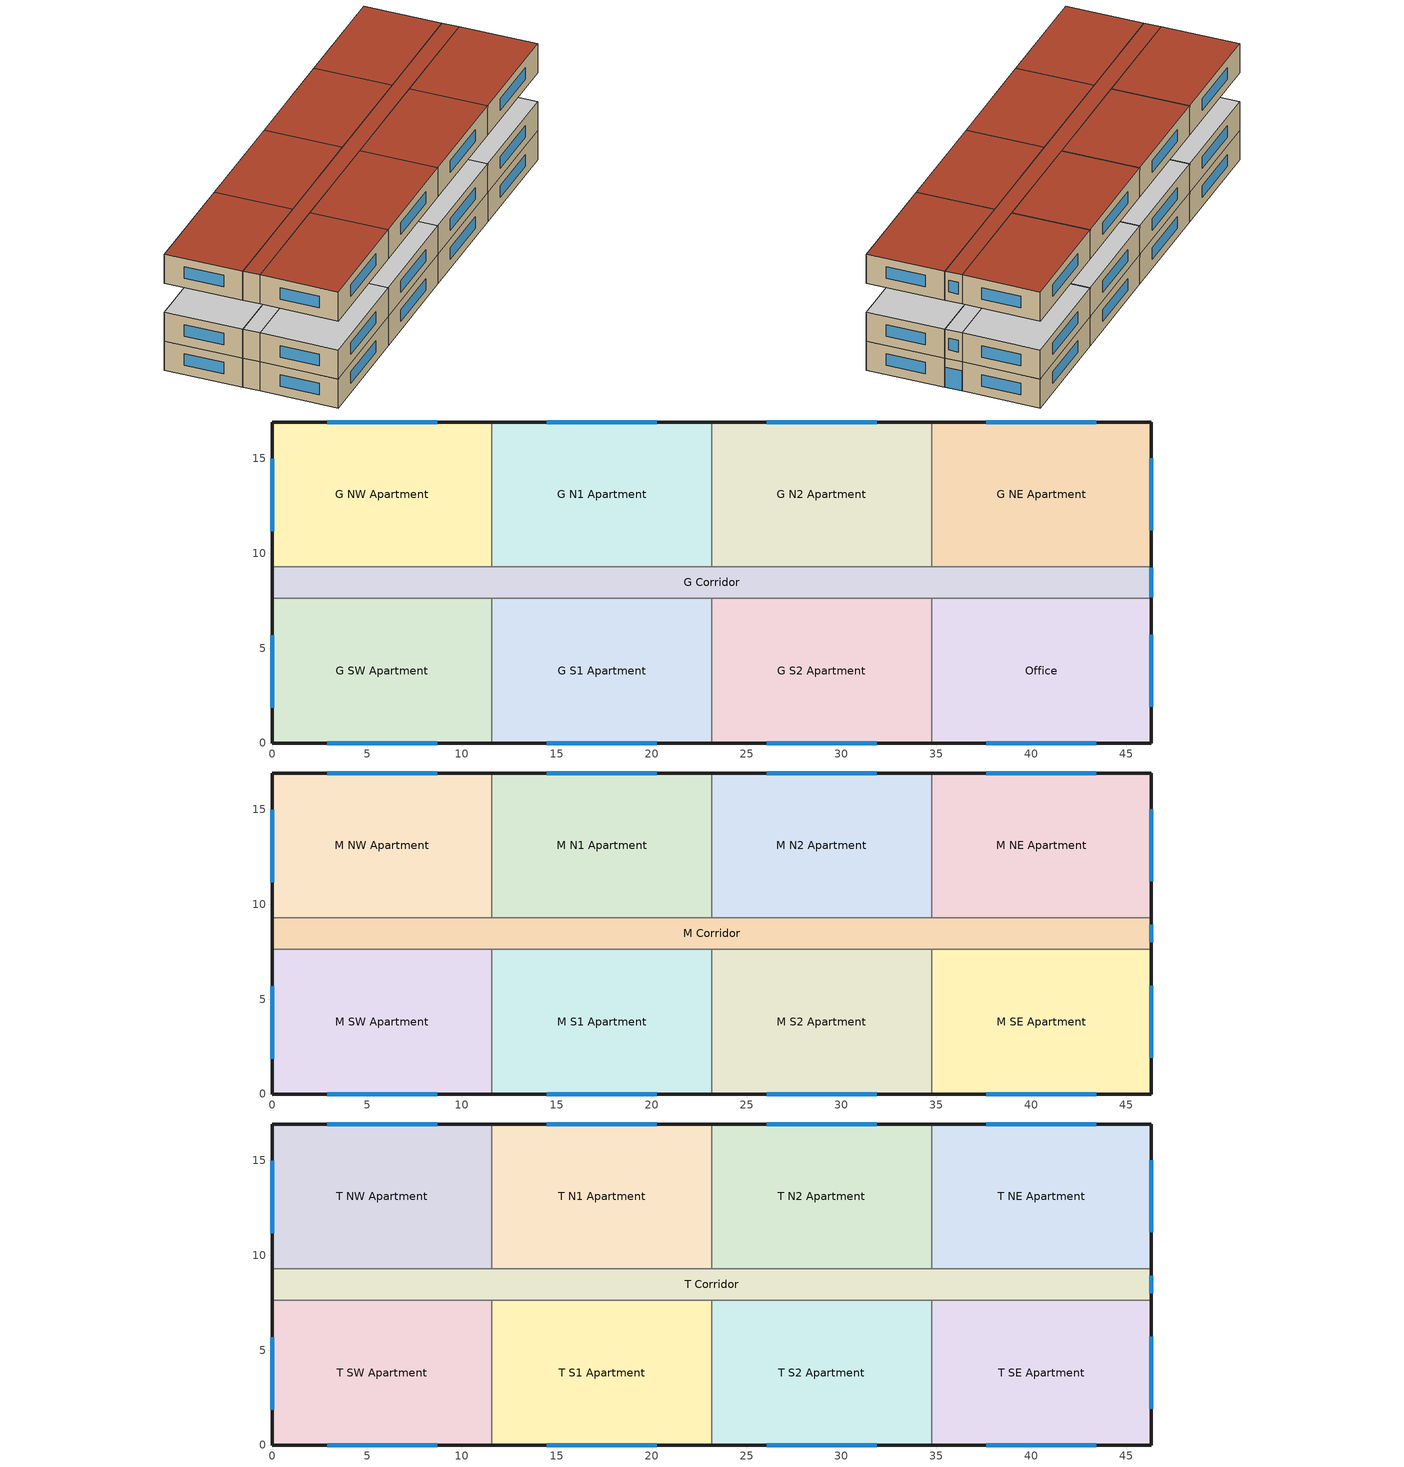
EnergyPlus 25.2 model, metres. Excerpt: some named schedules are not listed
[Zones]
G SW Apartment
 floor ground (gGFloorSWA_Ffactor): 0,7.62 11.58,7.62 11.58,0 0,0 z0
 wall outside (res_ext_wall_grd): 0,7.62 0,0 11.58,0 z0:3.05
 wall to G Corridor (int_wall): 11.58,7.62 0,7.62 z0:3.05
 wall to G S1 Apartment (int_wall): 11.58,0 11.58,7.62 z0:3.05
 window (ResWindow_U_0.382_SHGC_0.353): 2.9,0 8.69,0 / 0,5.68 0,1.87 z0.95:2.17
 ceiling adiabatic (int_slab_ceiling): 11.58,0 11.58,7.62 0,7.62 0,0 z3.05
G S1 Apartment
 floor ground (gGFloorS1A_Ffactor): 11.58,7.62 23.16,7.62 23.16,0 11.58,0 z0
 wall outside (res_ext_wall_grd): 11.58,0 23.16,0 z0:3.05
 wall to G Corridor (int_wall): 23.16,7.62 11.58,7.62 z0:3.05
 wall to G S2 Apartment (int_wall): 23.16,0 23.16,7.62 z0:3.05
 window (ResWindow_U_0.382_SHGC_0.353): 14.48,0 20.27,0 z0.95:2.17
 ceiling adiabatic (int_slab_ceiling): 23.16,0 23.16,7.62 11.58,7.62 11.58,0 z3.05
G S2 Apartment
 floor ground (gGFloorS2A_Ffactor): 23.16,7.62 34.75,7.62 34.75,0 23.16,0 z0
 wall outside (res_ext_wall_grd): 23.16,0 34.75,0 z0:3.05
 wall to G Corridor (int_wall): 34.75,7.62 23.16,7.62 z0:3.05
 wall to Office (int_wall): 34.75,0 34.75,7.62 z0:3.05
 window (ResWindow_U_0.382_SHGC_0.353): 26.06,0 31.85,0 z0.95:2.17
 ceiling adiabatic (int_slab_ceiling): 34.75,0 34.75,7.62 23.16,7.62 23.16,0 z3.05
Office
 floor ground (gGFloorSEA_Ffactor): 34.75,7.62 46.33,7.62 46.33,0 34.75,0 z0
 wall outside (nonres_ext_wall_grd): 34.75,0 46.33,0 46.33,7.62 z0:3.05
 wall to G Corridor (int_wall): 46.33,7.62 34.75,7.62 z0:3.05
 window (NonresWindow_U_0.382_SHGC_0.353): 37.64,0 43.43,0 / 46.33,1.9 46.33,5.71 z0.95:2.17
 ceiling adiabatic (int_slab_ceiling): 46.33,0 46.33,7.62 34.75,7.62 34.75,0 z3.05
G NW Apartment
 floor ground (gGFloorNWA_Ffactor): 0,16.92 11.58,16.92 11.58,9.3 0,9.3 z0
 wall outside (res_ext_wall_grd): 11.58,16.92 0,16.92 0,9.3 z0:3.05
 wall to G Corridor (int_wall): 0,9.3 11.58,9.3 z0:3.05
 wall to G N1 Apartment (int_wall): 11.58,9.3 11.58,16.92 z0:3.05
 window (ResWindow_U_0.382_SHGC_0.353): 0,14.97 0,11.16 / 8.69,16.92 2.89,16.92 z0.95:2.17
 ceiling adiabatic (int_slab_ceiling): 11.58,9.3 11.58,16.92 0,16.92 0,9.3 z3.05
G N1 Apartment
 floor ground (gGFloorN1A_Ffactor): 11.58,16.92 23.16,16.92 23.16,9.3 11.58,9.3 z0
 wall outside (res_ext_wall_grd): 23.16,16.92 11.58,16.92 z0:3.05
 wall to G Corridor (int_wall): 11.58,9.3 23.16,9.3 z0:3.05
 wall to G N2 Apartment (int_wall): 23.16,9.3 23.16,16.92 z0:3.05
 window (ResWindow_U_0.382_SHGC_0.353): 20.27,16.92 14.48,16.92 z0.95:2.17
 ceiling adiabatic (int_slab_ceiling): 23.16,9.3 23.16,16.92 11.58,16.92 11.58,9.3 z3.05
G N2 Apartment
 floor ground (gGFloorN2A_Ffactor): 23.16,16.92 34.75,16.92 34.75,9.3 23.16,9.3 z0
 wall outside (res_ext_wall_grd): 34.75,16.92 23.16,16.92 z0:3.05
 wall to G Corridor (int_wall): 23.16,9.3 34.75,9.3 z0:3.05
 wall to G NE Apartment (int_wall): 34.75,9.3 34.75,16.92 z0:3.05
 window (ResWindow_U_0.382_SHGC_0.353): 31.85,16.92 26.06,16.92 z0.95:2.17
 ceiling adiabatic (int_slab_ceiling): 34.75,9.3 34.75,16.92 23.16,16.92 23.16,9.3 z3.05
G NE Apartment
 floor ground (gGFloorNEA_Ffactor): 34.75,16.92 46.33,16.92 46.33,9.3 34.75,9.3 z0
 wall outside (res_ext_wall_grd): 46.33,9.3 46.33,16.92 34.75,16.92 z0:3.05
 wall to G Corridor (int_wall): 34.75,9.3 46.33,9.3 z0:3.05
 window (ResWindow_U_0.382_SHGC_0.353): 46.33,11.2 46.33,15.01 / 43.43,16.92 37.64,16.92 z0.95:2.17
 ceiling adiabatic (int_slab_ceiling): 46.33,9.3 46.33,16.92 34.75,16.92 34.75,9.3 z3.05
G Corridor
 floor ground (gFloorC_Ffactor): 0,9.3 46.33,9.3 46.33,7.62 0,7.62 z0
 wall outside (nonres_ext_wall_grd): 0,9.3 0,7.62 / 46.33,7.62 46.33,9.3 z0:3.05
 window (NonresWindow_U_0.382_SHGC_0.353): 46.33,7.67 46.33,9.25 z0.03:2.13
 ceiling adiabatic (int_slab_ceiling): 46.33,7.62 46.33,9.3 0,9.3 0,7.62 z3.05
M NW Apartment
 floor adiabatic (ext_slab_8in_with_carpet): 0,16.92 11.58,16.92 11.58,9.3 0,9.3 z3.05
 wall outside (res_ext_wall_mid): 11.58,16.92 0,16.92 0,9.3 z3.05:6.1
 wall to M Corridor (int_wall): 0,9.3 11.58,9.3 z3.05:6.1
 wall to M N1 Apartment (int_wall): 11.58,9.3 11.58,16.92 z3.05:6.1
 window (ResWindow_U_0.382_SHGC_0.353): 0,14.97 0,11.16 / 8.69,16.92 2.89,16.92 z4:5.22
 ceiling adiabatic (int_slab_ceiling): 11.58,9.3 11.58,16.92 0,16.92 0,9.3 z6.1
M N1 Apartment
 floor adiabatic (ext_slab_8in_with_carpet): 11.58,16.92 23.16,16.92 23.16,9.3 11.58,9.3 z3.05
 wall outside (res_ext_wall_mid): 23.16,16.92 11.58,16.92 z3.05:6.1
 wall to M Corridor (int_wall): 11.58,9.3 23.16,9.3 z3.05:6.1
 wall to M N2 Apartment (int_wall): 23.16,9.3 23.16,16.92 z3.05:6.1
 window (ResWindow_U_0.382_SHGC_0.353): 20.27,16.92 14.48,16.92 z4:5.22
 ceiling adiabatic (int_slab_ceiling): 23.16,9.3 23.16,16.92 11.58,16.92 11.58,9.3 z6.1
M N2 Apartment
 floor adiabatic (ext_slab_8in_with_carpet): 23.16,16.92 34.75,16.92 34.75,9.3 23.16,9.3 z3.05
 wall outside (res_ext_wall_mid): 34.75,16.92 23.16,16.92 z3.05:6.1
 wall to M Corridor (int_wall): 23.16,9.3 34.75,9.3 z3.05:6.1
 wall to M NE Apartment (int_wall): 34.75,9.3 34.75,16.92 z3.05:6.1
 window (ResWindow_U_0.382_SHGC_0.353): 31.85,16.92 26.06,16.92 z4:5.22
 ceiling adiabatic (int_slab_ceiling): 34.75,9.3 34.75,16.92 23.16,16.92 23.16,9.3 z6.1
M NE Apartment
 floor adiabatic (ext_slab_8in_with_carpet): 34.75,16.92 46.33,16.92 46.33,9.3 34.75,9.3 z3.05
 wall outside (res_ext_wall_mid): 46.33,9.3 46.33,16.92 34.75,16.92 z3.05:6.1
 wall to M Corridor (int_wall): 34.75,9.3 46.33,9.3 z3.05:6.1
 window (ResWindow_U_0.382_SHGC_0.353): 46.33,11.2 46.33,15.01 / 43.43,16.92 37.64,16.92 z4:5.22
 ceiling adiabatic (int_slab_ceiling): 46.33,9.3 46.33,16.92 34.75,16.92 34.75,9.3 z6.1
M SW Apartment
 floor adiabatic (ext_slab_8in_with_carpet): 0,7.62 11.58,7.62 11.58,0 0,0 z3.05
 wall outside (res_ext_wall_mid): 0,7.62 0,0 11.58,0 z3.05:6.1
 wall to M Corridor (int_wall): 11.58,7.62 0,7.62 z3.05:6.1
 wall to M S1 Apartment (int_wall): 11.58,0 11.58,7.62 z3.05:6.1
 window (ResWindow_U_0.382_SHGC_0.353): 2.9,0 8.69,0 / 0,5.68 0,1.87 z4:5.22
 ceiling adiabatic (int_slab_ceiling): 11.58,0 11.58,7.62 0,7.62 0,0 z6.1
M SE Apartment
 floor adiabatic (ext_slab_8in_with_carpet): 34.75,7.62 46.33,7.62 46.33,0 34.75,0 z3.05
 wall outside (res_ext_wall_mid): 34.75,0 46.33,0 46.33,7.62 z3.05:6.1
 wall to M Corridor (int_wall): 46.33,7.62 34.75,7.62 z3.05:6.1
 window (ResWindow_U_0.382_SHGC_0.353): 37.64,0 43.43,0 / 46.33,1.9 46.33,5.71 z4:5.22
 ceiling adiabatic (int_slab_ceiling): 46.33,0 46.33,7.62 34.75,7.62 34.75,0 z6.1
M S1 Apartment
 floor adiabatic (ext_slab_8in_with_carpet): 11.58,7.62 23.16,7.62 23.16,0 11.58,0 z3.05
 wall outside (res_ext_wall_mid): 11.58,0 23.16,0 z3.05:6.1
 wall to M Corridor (int_wall): 23.16,7.62 11.58,7.62 z3.05:6.1
 wall to M S2 Apartment (int_wall): 23.16,0 23.16,7.62 z3.05:6.1
 window (ResWindow_U_0.382_SHGC_0.353): 14.48,0 20.27,0 z4:5.22
 ceiling adiabatic (int_slab_ceiling): 23.16,0 23.16,7.62 11.58,7.62 11.58,0 z6.1
M S2 Apartment
 floor adiabatic (ext_slab_8in_with_carpet): 23.16,7.62 34.75,7.62 34.75,0 23.16,0 z3.05
 wall outside (res_ext_wall_mid): 23.16,0 34.75,0 z3.05:6.1
 wall to M Corridor (int_wall): 34.75,7.62 23.16,7.62 z3.05:6.1
 wall to M SE Apartment (int_wall): 34.75,0 34.75,7.62 z3.05:6.1
 window (ResWindow_U_0.382_SHGC_0.353): 26.06,0 31.85,0 z4:5.22
 ceiling adiabatic (int_slab_ceiling): 34.75,0 34.75,7.62 23.16,7.62 23.16,0 z6.1
M Corridor
 floor adiabatic (ext_slab_8in_with_carpet): 0,9.3 46.33,9.3 46.33,7.62 0,7.62 z3.05
 wall outside (nonres_ext_wall_mid): 0,9.3 0,7.62 / 46.33,7.62 46.33,9.3 z3.05:6.1
 window (NonresWindow_U_0.382_SHGC_0.353): 46.33,8 46.33,8.91 z4:5.22
 ceiling adiabatic (int_slab_ceiling): 46.33,7.62 46.33,9.3 0,9.3 0,7.62 z6.1
T NW Apartment
 floor adiabatic (ext_slab_8in_with_carpet): 0,16.92 11.58,16.92 11.58,9.3 0,9.3 z9.14
 wall outside (res_ext_wall_top): 11.58,16.92 0,16.92 0,9.3 z9.14:12.19
 wall to T Corridor (int_wall): 0,9.3 11.58,9.3 z9.14:12.19
 wall to T N1 Apartment (int_wall): 11.58,9.3 11.58,16.92 z9.14:12.19
 window (ResWindow_U_0.382_SHGC_0.353): 0,14.97 0,11.16 / 8.69,16.92 2.89,16.92 z10.1:11.32
 roof outside (res_roof): 11.58,9.3 11.58,16.92 0,16.92 0,9.3 z12.19
T N1 Apartment
 floor adiabatic (ext_slab_8in_with_carpet): 11.58,16.92 23.16,16.92 23.16,9.3 11.58,9.3 z9.14
 wall outside (res_ext_wall_top): 23.16,16.92 11.58,16.92 z9.14:12.19
 wall to T Corridor (int_wall): 11.58,9.3 23.16,9.3 z9.14:12.19
 wall to T N2 Apartment (int_wall): 23.16,9.3 23.16,16.92 z9.14:12.19
 window (ResWindow_U_0.382_SHGC_0.353): 20.27,16.92 14.48,16.92 z10.1:11.32
 roof outside (res_roof): 23.16,9.3 23.16,16.92 11.58,16.92 11.58,9.3 z12.19
T N2 Apartment
 floor adiabatic (ext_slab_8in_with_carpet): 23.16,16.92 34.75,16.92 34.75,9.3 23.16,9.3 z9.14
 wall outside (res_ext_wall_top): 34.75,16.92 23.16,16.92 z9.14:12.19
 wall to T Corridor (int_wall): 23.16,9.3 34.75,9.3 z9.14:12.19
 wall to T NE Apartment (int_wall): 34.75,9.3 34.75,16.92 z9.14:12.19
 window (ResWindow_U_0.382_SHGC_0.353): 31.85,16.92 26.06,16.92 z10.1:11.32
 roof outside (res_roof): 34.75,9.3 34.75,16.92 23.16,16.92 23.16,9.3 z12.19
T NE Apartment
 floor adiabatic (ext_slab_8in_with_carpet): 34.75,16.92 46.33,16.92 46.33,9.3 34.75,9.3 z9.14
 wall outside (res_ext_wall_top): 46.33,9.3 46.33,16.92 34.75,16.92 z9.14:12.19
 wall to T Corridor (int_wall): 34.75,9.3 46.33,9.3 z9.14:12.19
 window (ResWindow_U_0.382_SHGC_0.353): 46.33,11.2 46.33,15.01 / 43.43,16.92 37.64,16.92 z10.1:11.32
 roof outside (res_roof): 46.33,9.3 46.33,16.92 34.75,16.92 34.75,9.3 z12.19
T SW Apartment
 floor adiabatic (ext_slab_8in_with_carpet): 0,7.62 11.58,7.62 11.58,0 0,0 z9.14
 wall outside (res_ext_wall_top): 0,7.62 0,0 11.58,0 z9.14:12.19
 wall to T Corridor (int_wall): 11.58,7.62 0,7.62 z9.14:12.19
 wall to T S1 Apartment (int_wall): 11.58,0 11.58,7.62 z9.14:12.19
 window (ResWindow_U_0.382_SHGC_0.353): 2.9,0 8.69,0 / 0,5.68 0,1.87 z10.1:11.32
 roof outside (res_roof): 11.58,0 11.58,7.62 0,7.62 0,0 z12.19
T SE Apartment
 floor adiabatic (ext_slab_8in_with_carpet): 34.75,7.62 46.33,7.62 46.33,0 34.75,0 z9.14
 wall outside (res_ext_wall_top): 34.75,0 46.33,0 46.33,7.62 z9.14:12.19
 wall to T Corridor (int_wall): 46.33,7.62 34.75,7.62 z9.14:12.19
 window (ResWindow_U_0.382_SHGC_0.353): 37.64,0 43.43,0 / 46.33,1.9 46.33,5.71 z10.1:11.32
 roof outside (res_roof): 46.33,0 46.33,7.62 34.75,7.62 34.75,0 z12.19
T S1 Apartment
 floor adiabatic (ext_slab_8in_with_carpet): 11.58,7.62 23.16,7.62 23.16,0 11.58,0 z9.14
 wall outside (res_ext_wall_top): 11.58,0 23.16,0 z9.14:12.19
 wall to T Corridor (int_wall): 23.16,7.62 11.58,7.62 z9.14:12.19
 wall to T S2 Apartment (int_wall): 23.16,0 23.16,7.62 z9.14:12.19
 window (ResWindow_U_0.382_SHGC_0.353): 14.48,0 20.27,0 z10.1:11.32
 roof outside (res_roof): 23.16,0 23.16,7.62 11.58,7.62 11.58,0 z12.19
T S2 Apartment
 floor adiabatic (ext_slab_8in_with_carpet): 23.16,7.62 34.75,7.62 34.75,0 23.16,0 z9.14
 wall outside (res_ext_wall_top): 23.16,0 34.75,0 z9.14:12.19
 wall to T Corridor (int_wall): 34.75,7.62 23.16,7.62 z9.14:12.19
 wall to T SE Apartment (int_wall): 34.75,0 34.75,7.62 z9.14:12.19
 window (ResWindow_U_0.382_SHGC_0.353): 26.06,0 31.85,0 z10.1:11.32
 roof outside (res_roof): 34.75,0 34.75,7.62 23.16,7.62 23.16,0 z12.19
T Corridor
 floor adiabatic (ext_slab_8in_with_carpet): 0,9.3 46.33,9.3 46.33,7.62 0,7.62 z9.14
 wall outside (nonres_ext_wall_top): 0,9.3 0,7.62 / 46.33,7.62 46.33,9.3 z9.14:12.19
 window (NonresWindow_U_0.382_SHGC_0.353): 46.33,8 46.33,8.91 z10.1:11.32
 roof outside (nonres_roof): 46.33,7.62 46.33,9.3 0,9.3 0,7.62 z12.19
[Building]
ApartmentMidRise: North Axis=0; Terrain=City; Loads Convergence Tolerance Value=0.04; Temperature Convergence Tolerance Value=0.4; Solar Distribution=FullExterior; Maximum Number of Warmup Days=50; Minimum Number of Warmup Days=6
[Site:Location]
Albuquerque.Intl.Sunport_NM_USA WMO=723650: Latitude=35.04; Longitude=-106.62; Time Zone=-7; Elevation=1620
[SizingPeriod:DesignDay] Day of Month=21; DryBulb Temperature Range Modifier Type=DefaultMultipliers; Humidity Condition Type=Wetbulb; Barometric Pressure=83318; Rain Indicator=No; Snow Indicator=No; Daylight Saving Time Indicator=No
Name | Month | Day Type | Maximum DryBulb Temperature | Daily DryBulb Temperature Range | Wetbulb or DewPoint at Maximum DryBulb | Wind Speed | Wind Direction | Solar Model Indicator | Sky Clearness | ASHRAE Clear Sky Optical Depth for Beam Irradiance taub | ASHRAE Clear Sky Optical Depth for Diffuse Irradiance taud
Albuquerque.Intl.Sunport_NM_USA Ann Htg 99.6% Condns DB | 12 | WinterDesignDay | -7.9 | 0 | -7.9 | 3.2 | 0 | ASHRAEClearSky | 0
Albuquerque.Intl.Sunport_NM_USA Ann Clg .4% Condns DB=>MWB | 7 | SummerDesignDay | 35.1 | 13.5 | 15.7 | 4.4 | 220 | ASHRAETau |  | 0.463 | 1.887
[Site:GroundTemperature:FCfactorMethod]
January Ground Temperature=13.7; February Ground Temperature=7; March Ground Temperature=2.1; April Ground Temperature=2.6; May Ground Temperature=4.3; June Ground Temperature=8.8; July Ground Temperature=13.9; August Ground Temperature=17.8; September Ground Temperature=23.2; October Ground Temperature=25.6; November Ground Temperature=24.1; December Ground Temperature=20.5
[Site:WaterMainsTemperature]
Calculation Method=Correlation; Annual Average Outdoor Air Temperature=13.6333; Maximum Difference In Monthly Average Outdoor Air Temperatures=23.5
[Material]
Name | Roughness | Thickness | Conductivity | Density | Specific Heat | Thermal Absorptance | Solar Absorptance | Visible Absorptance
Std Wood 6inch | MediumSmooth | 0.15 | 0.12 | 540 | 1210 | 0.9 | 0.7 | 0.7
F07 25mm stucco | Smooth | 0.0254 | 0.72 | 1856 | 840 | 0.9 | 0.7 | 0.7
F08 Metal surface | Smooth | 0.0008 | 45.28 | 7824 | 500
F13 Built-up roofing | Rough | 0.0095 | 0.16 | 1120 | 1460 | 0.9 | 0.7
G01 13mm gypsum board | Smooth | 0.0127 | 0.16 | 800 | 1090 | 0.9 | 0.7 | 0.5
G01 16mm gypsum board | MediumSmooth | 0.0159 | 0.16 | 800 | 1090
100mm Normalweight concrete floor | MediumRough | 0.1016 | 2.31 | 2322 | 832
200mm Normalweight concrete floor | MediumRough | 0.2032 | 2.31 | 2322 | 832
[Material:NoMass] Thermal Absorptance=0.9; Solar Absorptance=0.7
Name | Roughness | Thermal Resistance | Visible Absorptance
CP02 CARPET PAD | VeryRough | 0.21648 | 0.8
Nonres_Roof_Insulation; Res_Roof_Insulation | MediumSmooth | 5.30668 | 0.7
Nonres_Exterior_Wall_Insulation_grd; Res_Exterior_Wall_Insulation_grd | MediumSmooth | 1.63649 | 0.7
Nonres_Exterior_Wall_Insulation_mid; Res_Exterior_Wall_Insulation_mid | MediumSmooth | 1.62636 | 0.7
Nonres_Exterior_Wall_Insulation_top; Res_Exterior_Wall_Insulation_top | MediumSmooth | 1.32067 | 0.7
[WindowMaterial:SimpleGlazingSystem] UFactor=2.1691; Solar Heat Gain Coefficient=0.353; Visible Transmittance=0.3883
Nonres Window Glazing Layer; Res Window Glazing Layer
[Construction]
InteriorFurnishings: Std Wood 6inch
int_wall: G01 13mm gypsum board, G01 13mm gypsum board
ext_slab_8in_with_carpet: 200mm Normalweight concrete floor, CP02 CARPET PAD
int_slab_ceiling: CP02 CARPET PAD, 100mm Normalweight concrete floor
nonres_roof: F13 Built-up roofing, Nonres_Roof_Insulation, F08 Metal surface
res_roof: F13 Built-up roofing, Res_Roof_Insulation, F08 Metal surface
nonres_ext_wall_grd: F07 25mm stucco, G01 16mm gypsum board, Nonres_Exterior_Wall_Insulation_grd, G01 16mm gypsum board
nonres_ext_wall_mid: F07 25mm stucco, G01 16mm gypsum board, Nonres_Exterior_Wall_Insulation_mid, G01 16mm gypsum board
nonres_ext_wall_top: F07 25mm stucco, G01 16mm gypsum board, Nonres_Exterior_Wall_Insulation_top, G01 16mm gypsum board
res_ext_wall_grd: F07 25mm stucco, G01 16mm gypsum board, Res_Exterior_Wall_Insulation_grd, G01 16mm gypsum board
res_ext_wall_mid: F07 25mm stucco, G01 16mm gypsum board, Res_Exterior_Wall_Insulation_mid, G01 16mm gypsum board
res_ext_wall_top: F07 25mm stucco, G01 16mm gypsum board, Res_Exterior_Wall_Insulation_top, G01 16mm gypsum board
NonresWindow_U_0.382_SHGC_0.353: Nonres Window Glazing Layer
ResWindow_U_0.382_SHGC_0.353: Res Window Glazing Layer
[Construction:FfactorGroundFloor] FFactor=0.90012
Name | Area | PerimeterExposed
gFloorC_Ffactor | 77.6585 | 3.3526
gGFloorN1A_Ffactor; gGFloorN2A_Ffactor; gGFloorS1A_Ffactor; gGFloorS2A_Ffactor | 88.2487 | 11.5818
gGFloorNEA_Ffactor; gGFloorNWA_Ffactor; gGFloorSWA_Ffactor; gGFloorSEA_Ffactor | 88.2487 | 19.2014
[Zone] Type=1; Multiplier=1
G SW Apartment; G NW Apartment; Office; G NE Apartment; G N1 Apartment; G N2 Apartment; G S1 Apartment; G S2 Apartment; M SW Apartment; M NW Apartment; M SE Apartment; M NE Apartment; M N1 Apartment; M N2 Apartment; M S1 Apartment; M S2 Apartment; T SW Apartment; T NW Apartment; T SE Apartment; T NE Apartment; T N1 Apartment; T N2 Apartment; T S1 Apartment; T S2 Apartment; T Corridor; G Corridor; M Corridor
[InternalMass] Construction=InteriorFurnishings
Name | Zone or ZoneList | Surface Area
G InternalMass SWA | G SW Apartment | 88.2493
G InternalMass NWA | G NW Apartment | 88.2493
G InternalMass SEA | Office | 88.2493
G InternalMass NEA | G NE Apartment | 88.2493
G InternalMass N1A | G N1 Apartment | 88.2493
G InternalMass N2A | G N2 Apartment | 88.2493
G InternalMass S1A | G S1 Apartment | 88.2493
G InternalMass S2A | G S2 Apartment | 88.2493
M InternalMass SWA | M SW Apartment | 176.499
M InternalMass NWA | M NW Apartment | 176.499
M InternalMass SEA | M SE Apartment | 176.499
M InternalMass NEA | M NE Apartment | 176.499
M InternalMass N1A | M N1 Apartment | 176.499
M InternalMass N2A | M N2 Apartment | 176.499
M InternalMass S1A | M S1 Apartment | 176.499
M InternalMass S2A | M S2 Apartment | 176.499
T InternalMass SWA | T SW Apartment | 88.2493
T InternalMass NWA | T NW Apartment | 88.2493
T InternalMass SEA | T SE Apartment | 88.2493
T InternalMass NEA | T NE Apartment | 88.2493
T InternalMass N1A | T N1 Apartment | 88.2493
T InternalMass N2A | T N2 Apartment | 88.2493
T InternalMass S1A | T S1 Apartment | 88.2493
T InternalMass S2A | T S2 Apartment | 88.2493
[People] Fraction Radiant=1; Sensible Heat Fraction=autosize; Activity Level Schedule=Activity Schedule
Name | Zone or ZoneList or Space or SpaceList | Number of People Schedule | Number of People Calculation Method | Number of People | Floor Area per Person
Occup_GSW | G SW Apartment | OCC_APT_SCH_WORKING_FAMILY | People | 2.5
Occup_GNW | G NW Apartment | OCC_APT_SCH_STAY_HOME_FAMILY | People | 2.5
Occup_Office | Office | OCC_OFF_w_SB_SCH | Area/Person |  | 18.5806
Occup_GNE | G NE Apartment | OCC_APT_SCH_STAY_HOME_FAMILY | People | 2.5
Occup_GN1 | G N1 Apartment | OCC_APT_SCH_STAY_HOME_FAMILY | People | 2.5
Occup_GN2 | G N2 Apartment | OCC_APT_SCH_STAY_HOME_FAMILY | People | 2.5
Occup_GS1 | G S1 Apartment | OCC_APT_SCH_WORKING_FAMILY | People | 2.5
Occup_GS2 | G S2 Apartment | OCC_APT_SCH_WORKING_FAMILY | People | 2.5
Occup_MSW | M SW Apartment | OCC_APT_SCH_WORKING_FAMILY | People | 2.5
Occup_MNW | M NW Apartment | OCC_APT_SCH_STAY_HOME_FAMILY | People | 2.5
Occup_MSE | M SE Apartment | OCC_APT_SCH_WORKING_FAMILY | People | 2.5
Occup_MNE | M NE Apartment | OCC_APT_SCH_STAY_HOME_FAMILY | People | 2.5
Occup_MN1 | M N1 Apartment | OCC_APT_SCH_STAY_HOME_FAMILY | People | 2.5
Occup_MN2 | M N2 Apartment | OCC_APT_SCH_STAY_HOME_FAMILY | People | 2.5
Occup_MS1 | M S1 Apartment | OCC_APT_SCH_WORKING_FAMILY | People | 2.5
Occup_MS2 | M S2 Apartment | OCC_APT_SCH_WORKING_FAMILY | People | 2.5
Occup_TSW | T SW Apartment | OCC_APT_SCH_WORKING_FAMILY | People | 2.5
Occup_TNW | T NW Apartment | OCC_APT_SCH_STAY_HOME_FAMILY | People | 2.5
Occup_TSE | T SE Apartment | OCC_APT_SCH_WORKING_FAMILY | People | 2.5
Occup_TNE | T NE Apartment | OCC_APT_SCH_STAY_HOME_FAMILY | People | 2.5
Occup_TN1 | T N1 Apartment | OCC_APT_SCH_STAY_HOME_FAMILY | People | 2.5
Occup_TN2 | T N2 Apartment | OCC_APT_SCH_STAY_HOME_FAMILY | People | 2.5
Occup_TS1 | T S1 Apartment | OCC_APT_SCH_WORKING_FAMILY | People | 2.5
Occup_TS2 | T S2 Apartment | OCC_APT_SCH_WORKING_FAMILY | People | 2.5
Occup_T CORRIDOR | T Corridor | OCC_APT_SCH_CORRIDOR | People | 4.18
Occup_G CORRIDOR | G Corridor | OCC_APT_SCH_CORRIDOR | People | 4.18
Occup_M CORRIDOR | M Corridor | OCC_APT_SCH_CORRIDOR | People | 4.18
[Lights] Design Level Calculation Method=Watts/Area; Return Air Fraction=0; Fraction Radiant=0.6; Fraction Visible=0.2; Fraction Replaceable=1; Return Air Fraction Calculated from Plenum Temperature=No
Name | Zone or ZoneList or Space or SpaceList | Schedule | Watts per Floor Area | EndUse Subcategory
Lighting_hardwired_GSW | G SW Apartment | ltg_sch_apartment_hardwired | 2.15278 | LightsWired
Lighting_hardwired_GNW | G NW Apartment | ltg_sch_apartment_hardwired | 2.15278 | LightsWired
Lighting_hardwired_Office | Office | ltg_sch_office | 6.87372 | LightsWired
Lighting_hardwired_GNE | G NE Apartment | ltg_sch_apartment_hardwired | 2.15278 | LightsWired
Lighting_hardwired_GN1 | G N1 Apartment | ltg_sch_apartment_hardwired | 2.15278 | LightsWired
Lighting_hardwired_GN2 | G N2 Apartment | ltg_sch_apartment_hardwired | 2.15278 | LightsWired
Lighting_hardwired_GS1 | G S1 Apartment | ltg_sch_apartment_hardwired | 2.15278 | LightsWired
Lighting_hardwired_GS2 | G S2 Apartment | ltg_sch_apartment_hardwired | 2.15278 | LightsWired
Lighting_hardwired_MSW | M SW Apartment | ltg_sch_apartment_hardwired | 2.15278 | LightsWired
Lighting_hardwired_MNW | M NW Apartment | ltg_sch_apartment_hardwired | 2.15278 | LightsWired
Lighting_hardwired_MSE | M SE Apartment | ltg_sch_apartment_hardwired | 2.15278 | LightsWired
Lighting_hardwired_MNE | M NE Apartment | ltg_sch_apartment_hardwired | 2.15278 | LightsWired
Lighting_hardwired_MN1 | M N1 Apartment | ltg_sch_apartment_hardwired | 2.15278 | LightsWired
Lighting_hardwired_MN2 | M N2 Apartment | ltg_sch_apartment_hardwired | 2.15278 | LightsWired
Lighting_hardwired_MS1 | M S1 Apartment | ltg_sch_apartment_hardwired | 2.15278 | LightsWired
Lighting_hardwired_MS2 | M S2 Apartment | ltg_sch_apartment_hardwired | 2.15278 | LightsWired
Lighting_hardwired_TSW | T SW Apartment | ltg_sch_apartment_hardwired | 2.15278 | LightsWired
Lighting_hardwired_TNW | T NW Apartment | ltg_sch_apartment_hardwired | 2.15278 | LightsWired
Lighting_hardwired_TSE | T SE Apartment | ltg_sch_apartment_hardwired | 2.15278 | LightsWired
Lighting_hardwired_TNE | T NE Apartment | ltg_sch_apartment_hardwired | 2.15278 | LightsWired
Lighting_hardwired_TN1 | T N1 Apartment | ltg_sch_apartment_hardwired | 2.15278 | LightsWired
Lighting_hardwired_TN2 | T N2 Apartment | ltg_sch_apartment_hardwired | 2.15278 | LightsWired
Lighting_hardwired_TS1 | T S1 Apartment | ltg_sch_apartment_hardwired | 2.15278 | LightsWired
Lighting_hardwired_TS2 | T S2 Apartment | ltg_sch_apartment_hardwired | 2.15278 | LightsWired
Lighting_hardwired_GC | G Corridor | ltg_sch_corridor | 5.158728 | LightsWired
Lighting_hardwired_MC | M Corridor | ltg_sch_corridor | 5.158728 | LightsWired
Lighting_hardwired_TC | T Corridor | ltg_sch_corridor | 5.158728 | LightsWired
Lighting_plugin_GSW | G SW Apartment | ltg_sch_apartment_plugin | 0.96875 | LightsPlugIn
Lighting_plugin_GNW | G NW Apartment | ltg_sch_apartment_plugin | 0.96875 | LightsPlugIn
Lighting_plugin_GNE | G NE Apartment | ltg_sch_apartment_plugin | 0.96875 | LightsPlugIn
Lighting_plugin_GN1 | G N1 Apartment | ltg_sch_apartment_plugin | 0.96875 | LightsPlugIn
Lighting_plugin_GN2 | G N2 Apartment | ltg_sch_apartment_plugin | 0.96875 | LightsPlugIn
Lighting_plugin_GS1 | G S1 Apartment | ltg_sch_apartment_plugin | 0.96875 | LightsPlugIn
Lighting_plugin_GS2 | G S2 Apartment | ltg_sch_apartment_plugin | 0.96875 | LightsPlugIn
Lighting_plugin_MSW | M SW Apartment | ltg_sch_apartment_plugin | 0.96875 | LightsPlugIn
Lighting_plugin_MNW | M NW Apartment | ltg_sch_apartment_plugin | 0.96875 | LightsPlugIn
Lighting_plugin_MSE | M SE Apartment | ltg_sch_apartment_plugin | 0.96875 | LightsPlugIn
Lighting_plugin_MNE | M NE Apartment | ltg_sch_apartment_plugin | 0.96875 | LightsPlugIn
Lighting_plugin_MN1 | M N1 Apartment | ltg_sch_apartment_plugin | 0.96875 | LightsPlugIn
Lighting_plugin_MN2 | M N2 Apartment | ltg_sch_apartment_plugin | 0.96875 | LightsPlugIn
Lighting_plugin_MS1 | M S1 Apartment | ltg_sch_apartment_plugin | 0.96875 | LightsPlugIn
Lighting_plugin_MS2 | M S2 Apartment | ltg_sch_apartment_plugin | 0.96875 | LightsPlugIn
Lighting_plugin_TSW | T SW Apartment | ltg_sch_apartment_plugin | 0.96875 | LightsPlugIn
Lighting_plugin_TNW | T NW Apartment | ltg_sch_apartment_plugin | 0.96875 | LightsPlugIn
Lighting_plugin_TSE | T SE Apartment | ltg_sch_apartment_plugin | 0.96875 | LightsPlugIn
Lighting_plugin_TNE | T NE Apartment | ltg_sch_apartment_plugin | 0.96875 | LightsPlugIn
Lighting_plugin_TN1 | T N1 Apartment | ltg_sch_apartment_plugin | 0.96875 | LightsPlugIn
Lighting_plugin_TN2 | T N2 Apartment | ltg_sch_apartment_plugin | 0.96875 | LightsPlugIn
Lighting_plugin_TS1 | T S1 Apartment | ltg_sch_apartment_plugin | 0.96875 | LightsPlugIn
Lighting_plugin_TS2 | T S2 Apartment | ltg_sch_apartment_plugin | 0.96875 | LightsPlugIn
[ElectricEquipment] Fraction Latent=0
Name | Zone or ZoneList or Space or SpaceList | Schedule | Design Level Calculation Method | Watts per Floor Area | Fraction Radiant | Fraction Lost | EndUse Subcategory | Design Level
Plug_GSW | G SW Apartment | EQP_APT_SCH | Watts/Area | 6.67 | 0.5 | 0 | MiscPlug
Plug_GNW | G NW Apartment | EQP_APT_SCH | Watts/Area | 6.67 | 0.5 | 0 | MiscPlug
Plug_Office | Office | EQP_OFF_SCH | Watts/Area | 6.67 | 0.5 | 0 | MiscPlug
Plug_GNE | G NE Apartment | EQP_APT_SCH | Watts/Area | 6.67 | 0.5 | 0 | MiscPlug
Plug_GN1 | G N1 Apartment | EQP_APT_SCH | Watts/Area | 6.67 | 0.5 | 0 | MiscPlug
Plug_GN2 | G N2 Apartment | EQP_APT_SCH | Watts/Area | 6.67 | 0.5 | 0 | MiscPlug
Plug_GS1 | G S1 Apartment | EQP_APT_SCH | Watts/Area | 6.67 | 0.5 | 0 | MiscPlug
Plug_GS2 | G S2 Apartment | EQP_APT_SCH | Watts/Area | 6.67 | 0.5 | 0 | MiscPlug
Plug_MSW | M SW Apartment | EQP_APT_SCH | Watts/Area | 6.67 | 0.5 | 0 | MiscPlug
Plug_MNW | M NW Apartment | EQP_APT_SCH | Watts/Area | 6.67 | 0.5 | 0 | MiscPlug
Plug_MSE | M SE Apartment | EQP_APT_SCH | Watts/Area | 6.67 | 0.5 | 0 | MiscPlug
Plug_MNE | M NE Apartment | EQP_APT_SCH | Watts/Area | 6.67 | 0.5 | 0 | MiscPlug
Plug_MN1 | M N1 Apartment | EQP_APT_SCH | Watts/Area | 6.67 | 0.5 | 0 | MiscPlug
Plug_MN2 | M N2 Apartment | EQP_APT_SCH | Watts/Area | 6.67 | 0.5 | 0 | MiscPlug
Plug_MS1 | M S1 Apartment | EQP_APT_SCH | Watts/Area | 6.67 | 0.5 | 0 | MiscPlug
Plug_MS2 | M S2 Apartment | EQP_APT_SCH | Watts/Area | 6.67 | 0.5 | 0 | MiscPlug
Plug_TSW | T SW Apartment | EQP_APT_SCH | Watts/Area | 6.67 | 0.5 | 0 | MiscPlug
Plug_TNW | T NW Apartment | EQP_APT_SCH | Watts/Area | 6.67 | 0.5 | 0 | MiscPlug
Plug_TSE | T SE Apartment | EQP_APT_SCH | Watts/Area | 6.67 | 0.5 | 0 | MiscPlug
Plug_TNE | T NE Apartment | EQP_APT_SCH | Watts/Area | 6.67 | 0.5 | 0 | MiscPlug
Plug_TN1 | T N1 Apartment | EQP_APT_SCH | Watts/Area | 6.67 | 0.5 | 0 | MiscPlug
Plug_TN2 | T N2 Apartment | EQP_APT_SCH | Watts/Area | 6.67 | 0.5 | 0 | MiscPlug
Plug_TS1 | T S1 Apartment | EQP_APT_SCH | Watts/Area | 6.67 | 0.5 | 0 | MiscPlug
Plug_TS2 | T S2 Apartment | EQP_APT_SCH | Watts/Area | 6.67 | 0.5 | 0 | MiscPlug
G Corridor_Elevators_Equip | G Corridor | BLDG_ELEVATORS | EquipmentLevel |  | 0 | 0.95 | ElevatorLift | 4360.9
Elevators_Lights_Fan | G Corridor | ELEV_LIGHT_FAN_SCH_ADD_DF | EquipmentLevel |  | 0 | 0.95 | ElevatorLightsFan | 52.66
[ZoneInfiltration:DesignFlowRate] Temperature Term Coefficient=0; Velocity Squared Term Coefficient=0
Name | Zone or ZoneList or Space or SpaceList | Schedule | Design Flow Rate Calculation Method | Design Flow Rate | Flow Rate per Exterior Surface Area | Constant Term Coefficient | Velocity Term Coefficient
Infil_GSW | G SW Apartment | INF_APT_SCH | Flow/ExteriorWallArea | 0 | 0.000569572 | 0 | 0.224
Infil_GNW | G NW Apartment | INF_APT_SCH | Flow/ExteriorWallArea | 0 | 0.000569572 | 0 | 0.224
Infil_Office | Office | INF_OFF_SCH | Flow/ExteriorWallArea | 0 | 0.000569572 | 0 | 0.224
Infil_GNE | G NE Apartment | INF_APT_SCH | Flow/ExteriorWallArea | 0 | 0.000569572 | 0 | 0.224
Infil_GN1 | G N1 Apartment | INF_APT_SCH | Flow/ExteriorWallArea | 0 | 0.000569572 | 0 | 0.224
Infil_GN2 | G N2 Apartment | INF_APT_SCH | Flow/ExteriorWallArea | 0 | 0.000569572 | 0 | 0.224
Infil_GS1 | G S1 Apartment | INF_APT_SCH | Flow/ExteriorWallArea | 0 | 0.000569572 | 0 | 0.224
Infil_GS2 | G S2 Apartment | INF_APT_SCH | Flow/ExteriorWallArea | 0 | 0.000569572 | 0 | 0.224
Infil_MSW | M SW Apartment | INF_APT_SCH | Flow/ExteriorWallArea | 0 | 0.000569572 | 0 | 0.224
Infil_MNW | M NW Apartment | INF_APT_SCH | Flow/ExteriorWallArea | 0 | 0.000569572 | 0 | 0.224
Infil_MSE | M SE Apartment | INF_APT_SCH | Flow/ExteriorWallArea | 0 | 0.000569572 | 0 | 0.224
Infil_MNE | M NE Apartment | INF_APT_SCH | Flow/ExteriorWallArea | 0 | 0.000569572 | 0 | 0.224
Infil_MN1 | M N1 Apartment | INF_APT_SCH | Flow/ExteriorWallArea | 0 | 0.000569572 | 0 | 0.224
Infil_MN2 | M N2 Apartment | INF_APT_SCH | Flow/ExteriorWallArea | 0 | 0.000569572 | 0 | 0.224
Infil_MS1 | M S1 Apartment | INF_APT_SCH | Flow/ExteriorWallArea | 0 | 0.000569572 | 0 | 0.224
Infil_MS2 | M S2 Apartment | INF_APT_SCH | Flow/ExteriorWallArea | 0 | 0.000569572 | 0 | 0.224
Infil_SW | T SW Apartment | INF_APT_SCH | Flow/ExteriorWallArea | 0 | 0.000569572 | 0 | 0.224
Infil_NW | T NW Apartment | INF_APT_SCH | Flow/ExteriorWallArea | 0 | 0.000569572 | 0 | 0.224
Infil_SE | T SE Apartment | INF_APT_SCH | Flow/ExteriorWallArea | 0 | 0.000569572 | 0 | 0.224
Infil_NE | T NE Apartment | INF_APT_SCH | Flow/ExteriorWallArea | 0 | 0.000569572 | 0 | 0.224
Infil_TN1 | T N1 Apartment | INF_APT_SCH | Flow/ExteriorWallArea | 0 | 0.000569572 | 0 | 0.224
Infil_TN2 | T N2 Apartment | INF_APT_SCH | Flow/ExteriorWallArea | 0 | 0.000569572 | 0 | 0.224
Infil_TS1 | T S1 Apartment | INF_APT_SCH | Flow/ExteriorWallArea | 0 | 0.000569572 | 0 | 0.224
Infil_TS2 | T S2 Apartment | INF_APT_SCH | Flow/ExteriorWallArea | 0 | 0.000569572 | 0 | 0.224
Infil_GC | G Corridor | INF_COR_SCH | Flow/ExteriorWallArea | 0 | 0.000569572 | 0 | 0.224
Door_Infil_GC | G Corridor | INFIL_Door_Opening_SCH | Flow/Zone | 0.327531 |  | 1 | 0
Infil_MC | M Corridor | INF_COR_SCH | Flow/ExteriorWallArea | 0 | 0.000569572 | 0 | 0.224
Infil_TC | T Corridor | INF_COR_SCH | Flow/ExteriorWallArea | 0 | 0.000569572 | 0 | 0.224
[ZoneVentilation:WindandStackOpenArea] Opening Area=0.0374; Opening Area Fraction Schedule=Sliding_Doors_Ventilation_Availability_SCH; Opening Effectiveness=autocalculate; Height Difference=6.0957; Discharge Coefficient for Opening=autocalculate; Minimum Indoor Temperature=18.89; Maximum Indoor Temperature=25.56; Delta Temperature=-100; Minimum Outdoor Temperature=15.56; Maximum Outdoor Temperature=23.89; Maximum Wind Speed=40
Name | Zone or Space | Effective Angle
G SW Apartment Sliding Door Ventilation | G SW Apartment | 180
G NW Apartment Sliding Door Ventilation | G NW Apartment | 0
G NE Apartment Sliding Door Ventilation | G NE Apartment | 0
G N1 Apartment Sliding Door Ventilation | G N1 Apartment | 0
G N2 Apartment Sliding Door Ventilation | G N2 Apartment | 0
G S1 Apartment Sliding Door Ventilation | G S1 Apartment | 180
G S2 Apartment Sliding Door Ventilation | G S2 Apartment | 180
M SW Apartment Sliding Door Ventilation | M SW Apartment | 180
M NW Apartment Sliding Door Ventilation | M NW Apartment | 0
M SE Apartment Sliding Door Ventilation | M SE Apartment | 180
M NE Apartment Sliding Door Ventilation | M NE Apartment | 0
M N1 Apartment Sliding Door Ventilation | M N1 Apartment | 0
M N2 Apartment Sliding Door Ventilation | M N2 Apartment | 0
M S1 Apartment Sliding Door Ventilation | M S1 Apartment | 180
M S2 Apartment Sliding Door Ventilation | M S2 Apartment | 180
T SW Apartment Sliding Door Ventilation | T SW Apartment | 180
T NW Apartment Sliding Door Ventilation | T NW Apartment | 0
T SE Apartment Sliding Door Ventilation | T SE Apartment | 180
T NE Apartment Sliding Door Ventilation | T NE Apartment | 0
T N1 Apartment Sliding Door Ventilation | T N1 Apartment | 0
T N2 Apartment Sliding Door Ventilation | T N2 Apartment | 0
T S1 Apartment Sliding Door Ventilation | T S1 Apartment | 180
T S2 Apartment Sliding Door Ventilation | T S2 Apartment | 180
[Exterior:Lights]
Facade Lighting: Schedule=Exterior_Lgt_ALWAYS_ON; Design Level=1451.66; Control Option=AstronomicalClock; EndUse Subcategory=General
[HVACTemplate:Zone:VRF] Template VRF System=VRF_System_1; Cooling Supply Air Flow Rate=Autosize; No Cooling Supply Air Flow Rate=Autosize; Heating Supply Air Flow Rate=Autosize; No Heating Supply Air Flow Rate=Autosize; Cooling Outdoor Air Flow Rate=Autosize; Heating Outdoor Air Flow Rate=Autosize; No Load Outdoor Air Flow Rate=Autosize; Outdoor Air Method=Autosize
Name | Supply Fan Motor Efficiency | Cooling Coil Type | Cooling Coil Gross Rated Sensible Heat Ratio | Template Thermostat
G SW Apartment; G NW Apartment; Office; G NE Apartment; G N1 Apartment; G N2 Apartment; G S1 Apartment; G S2 Apartment; M SW Apartment; M NW Apartment | Autosize | Autosize | Autosize
M SE Apartment | Autosize | Autosize | Autosize | Thermostat_M SE Apartment
M NE Apartment | Autosize | Autosize | Autosize | Thermostat_M NE Apartment
M N1 Apartment | Autosize | Autosize | Autosize | Thermostat_M N1 Apartment
M N2 Apartment | Autosize | Autosize | Autosize | Thermostat_M N2 Apartment
M S1 Apartment | Autosize | Autosize | Autosize | Thermostat_M S1 Apartment
M S2 Apartment |  |  |  | Thermostat_M S2 Apartment
[HVACTemplate:System:VRF]
VRF_System_1: Gross Rated Total Cooling Capacity=Autosize; Gross Rated Cooling COP=3.5; Minimum Outdoor Temperature in Cooling Mode=-6; Maximum Outdoor Temperature in Cooling Mode=43; Gross Rated Heating Capacity=Autosize; Rated Heating Capacity Sizing Ratio=1; Gross Rated Heating COP=4; Minimum Outdoor Temperature in Heating Mode=-20; Maximum Outdoor Temperature in Heating Mode=15.5; Minimum Heat Pump PartLoad Ratio=0.15; Zone Name for Master Thermostat Location=G SW Apartment; Master Thermostat Priority Control Type=LoadPriority
[ZoneControl:Thermostat] Control Type Schedule=ThermostatSetpoint:DualSetpoint; Control 1=Htg-SetP-Sch
Name | Zone or ZoneList
Thermostat_G SW Apartment | G SW Apartment
Thermostat_G NW Apartment | G NW Apartment
Thermostat_Office | Office
Thermostat_G NE Apartment | G NE Apartment
Thermostat_G N1 Apartment | G N1 Apartment
Thermostat_G N2 Apartment | G N2 Apartment
Thermostat_G S1 Apartment | G S1 Apartment
Thermostat_G S2 Apartment | G S2 Apartment
Thermostat_M SW Apartment | M SW Apartment
Thermostat_M NW Apartment | M NW Apartment
Thermostat_M SE Apartment | M SE Apartment
Thermostat_M NE Apartment | M NE Apartment
Thermostat_M N1 Apartment | M N1 Apartment
Thermostat_M N2 Apartment | M N2 Apartment
Thermostat_M S1 Apartment | M S1 Apartment
Thermostat_M S2 Apartment | M S2 Apartment
Thermostat_T SW Apartment | T SW Apartment
Thermostat_T NW Apartment | T NW Apartment
Thermostat_T SE Apartment | T SE Apartment
Thermostat_T NE Apartment | T NE Apartment
Thermostat_T N1 Apartment | T N1 Apartment
Thermostat_T N2 Apartment | T N2 Apartment
Thermostat_T S1 Apartment | T S1 Apartment
Thermostat_T S2 Apartment | T S2 Apartment
Thermostat_T Corridor | T Corridor
Thermostat_G Corridor | G Corridor
Thermostat_M Corridor | M Corridor
[ThermostatSetpoint:DualSetpoint]
Htg-SetP-Sch: Heating Setpoint Temperature Schedule=Always On; Cooling Setpoint Temperature Schedule=Always On
[WaterHeater:Mixed] Tank Volume=0.189271; Setpoint Temperature Schedule=Hot Water Setpoint Temp Schedule; Deadband Temperature Difference=1.11111; Maximum Temperature Limit=82.2222; Heater Control Type=Cycle; Heater Maximum Capacity=14653.55; Heater Minimum Capacity=0; Heater Fuel Type=ELECTRICITY; Heater Thermal Efficiency=1; Off Cycle Parasitic Fuel Type=ELECTRICITY; Off Cycle Parasitic Heat Fraction to Tank=0; On Cycle Parasitic Fuel Type=ELECTRICITY; On Cycle Parasitic Heat Fraction to Tank=0; Ambient Temperature Indicator=Zone; Off Cycle Loss Coefficient to Ambient Temperature=2.01256; On Cycle Loss Coefficient to Ambient Temperature=2.01256; Use Flow Rate Fraction Schedule=APT_DHW_SCH
Name | Off Cycle Parasitic Fuel Consumption Rate | On Cycle Parasitic Fuel Consumption Rate | Ambient Temperature Zone | Peak Use Flow Rate
G SW Apartment Water Heater | 87 | 87 | G SW Apartment | 3.26472e-06
G NW Apartment Water Heater | 87 | 87 | G NW Apartment | 3.26472e-06
G NE Apartment Water Heater | 87 | 87 | G NE Apartment | 3.26472e-06
G N1 Apartment Water Heater | 87 | 87 | G N1 Apartment | 3.26472e-06
G N2 Apartment Water Heater | 87 | 87 | G N2 Apartment | 3.26472e-06
G S1 Apartment Water Heater | 87 | 87 | G S1 Apartment | 3.26472e-06
G S2 Apartment Water Heater | 87 | 87 | G S2 Apartment | 3.26472e-06
M SW Apartment Water Heater | 73 | 73 | M SW Apartment | 6.52944e-06
M NW Apartment Water Heater | 73 | 73 | M NW Apartment | 6.52944e-06
M SE Apartment Water Heater | 73 | 73 | M SE Apartment | 6.52944e-06
M NE Apartment Water Heater | 73 | 73 | M NE Apartment | 6.52944e-06
M N1 Apartment Water Heater | 73 | 73 | M N1 Apartment | 6.52944e-06
M N2 Apartment Water Heater | 73 | 73 | M N2 Apartment | 6.52944e-06
M S1 Apartment Water Heater | 73 | 73 | M S1 Apartment | 6.52944e-06
M S2 Apartment Water Heater | 73 | 73 | M S2 Apartment | 6.52944e-06
T SW Apartment Water Heater | 87 | 87 | T SW Apartment | 3.26472e-06
T NW Apartment Water Heater | 87 | 87 | T NW Apartment | 3.26472e-06
T SE Apartment Water Heater | 87 | 87 | T SE Apartment | 3.26472e-06
T NE Apartment Water Heater | 87 | 87 | T NE Apartment | 3.26472e-06
T N1 Apartment Water Heater | 87 | 87 | T N1 Apartment | 3.26472e-06
T N2 Apartment Water Heater | 87 | 87 | T N2 Apartment | 3.26472e-06
T S1 Apartment Water Heater | 87 | 87 | T S1 Apartment | 3.26472e-06
T S2 Apartment Water Heater | 87 | 87 | T S2 Apartment | 3.26472e-06
[Generator:PVWatts]
PV_module: PVWatts Version=5; DC System Capacity=14770; Module Type=Premium; Array Type=FixedOpenRack; System Losses=0.113; Array Geometry Type=TiltAzimuth; Tilt Angle=0; Azimuth Angle=180
[ElectricLoadCenter:Inverter:PVWatts]
PV_Inverter: DC to AC Size Ratio=1.2; Inverter Efficiency=0.96
[ElectricLoadCenter:Generators]
PV_Generator: Generator 1=PV_module; Generator 1 Rated Electric Power Output=14770; Generator 1 Availability Schedule=PV_SCH
[ElectricLoadCenter:Distribution]
Generator: Generator List=PV_Generator; Generator Operation Scheme Type=Baseload; Electrical Buss Type=DirectCurrentWithInverter; Inverter=PV_Inverter
[Schedule:Compact]
OCC_APT_SCH_STAY_HOME_FAMILY; OCC_APT_SCH_CORRIDOR: Through: 12/31, For: AllDays, Until: 7:00, 1, Until: 8:00, 0.85, Until: 9:00, 0.39, Until: 16:00, 0.25, Until: 17:00, 0.3, Until: 18:00, 0.52, Until: 21:00, 0.87, Until: 24:00, 1
OCC_APT_SCH_WORKING_FAMILY: Through: 12/31, For: SummerDesignDay, Until: 24:00, 1, For: WinterDesignDay, Until: 24:00, 0, For: Weekday, Until: 8:00, 1, Until: 18:00, 0, Until: 24:00, 1, For: Weekend AllOtherDays, Until: 11:00, 1, Until: 15:00, 0.5, Until: 16:00, 0, Until: 24:00, 1
OCC_OFF_w_SB_SCH: Through: 12/31, For: Weekdays, Until: 01:00, 0, Until: 02:00, 0, Until: 03:00, 0, Until: 04:00, 0, Until: 05:00, 0, Until: 06:00, 0, Until: 07:00, 0, Until: 08:00, 0, Until: 09:00, 1, Until: 10:00, 1, Until: 11:00, 1, Until: 12:00, 1, Until: 13:00, 0, Until: 14:00, 1, Until: 15:00, 0, Until: 16:00, 1, Until: 17:00, 1, Until: 18:00, 0, Until: 19:00, 0, Until: 20:00, 0, Until: 21:00, 0, Until: 22:00, 0, Until: 23:00, 0, Until: 24:00, 0, For: AllOtherDays, Until: 01:00, 0, Until: 02:00, 0, Until: 03:00, 0, Until: 04:00, 0, Until: 05:00, 0, Until: 06:00, 0, Until: 07:00, 0, Until: 08:00, 0, Until: 09:00, 0, Until: 10:00, 0, Until: 11:00, 0, Until: 12:00, 0, Until: 13:00, 0, Until: 14:00, 0, Until: 15:00, 0, Until: 16:00, 0, Until: 17:00, 0, Until: 18:00, 0, Until: 19:00, 0, Until: 20:00, 0, Until: 21:00, 0, Until: 22:00, 0, Until: 23:00, 0, Until: 24:00, 0
EQP_APT_SCH: Through: 12/31, For: AllDays, Until: 1:00, 0.45, Until: 2:00, 0.41, Until: 3:00, 0.39, Until: 5:00, 0.38, Until: 6:00, 0.43, Until: 7:00, 0.54, Until: 8:00, 0.65, Until: 9:00, 0.66, Until: 10:00, 0.67, Until: 11:00, 0.69, Until: 12:00, 0.7, Until: 13:00, 0.69, Until: 14:00, 0.66, Until: 15:00, 0.65, Until: 16:00, 0.68, Until: 17:00, 0.8, Until: 19:00, 1, Until: 20:00, 0.93, Until: 21:00, 0.89, Until: 22:00, 0.85, Until: 23:00, 0.71, Until: 24:00, 0.58
EQP_OFF_SCH: Through: 12/31, For: SummerDesignDay, Until: 24:00, 1, For: WinterDesignDay, Until: 24:00, 0, For: Weekdays, Until: 7:00, 0.218625, Until: 8:00, 0.33125, Until: 12:00, 0.92575, Until: 13:00, 0.870205, Until: 17:00, 0.92575, Until: 18:00, 0.33125, Until: 24:00, 0.218625, For AllOtherDays, Until: 24:00, 0.218625
INF_APT_SCH; INF_OFF_SCH; INF_COR_SCH; Exterior_Lgt_ALWAYS_ON: Through: 12/31, For: AllDays, Until: 24:00, 1
INFIL_Door_Opening_SCH: Through: 12/31, For: AllDays, Until: 06:00, 0, Until: 07:00, 0.131, Until: 08:00, 1, Until: 17:00, 0.131, Until: 18:00, 1, Until: 22:00, 0.131, Until: 24:00, 0
Activity Schedule: Through: 12/31, For: AllDays, Until: 24:00, 95
Hot Water Setpoint Temp Schedule: THROUGH: 12/31, FOR: AllDays, UNTIL: 24:00, 60
ELEV_LIGHT_FAN_SCH_ADD_DF: Through: 12/31, For: WinterDesignDay, Until: 24:00, 0.05, For: SummerDesignDay, Until: 24:00, 0.5, For: Allotherdays, Until: 04:00, 0.05, Until: 05:00, 0.1, Until: 06:00, 0.2, Until: 07:00, 0.4, Until: 09:00, 0.5, Until: 10:00, 0.35, Until: 16:00, 0.15, Until: 17:00, 0.35, Until: 19:00, 0.5, Until: 21:00, 0.4, Until: 22:00, 0.3, Until: 23:00, 0.2, Until: 24:00, 0.1
Sliding_Doors_Ventilation_Availability_SCH: Through: 12/31, For: WinterDesignDay SummerDesignDay, Until: 24:00, 0, For: Allotherdays, Until: 6:00, 0, Until: 22:00, 1, Until: 24:00, 0
[SCHEDULE:COMPACT]
ltg_sch_office: Through: 12/31, For: SummerDesignDay, Until: 24:00, 1, For: WinterDesignDay, Until: 24:00, 0, For: Weekdays, Until: 8:00, 0.12397, Until: 12:00, 0.61987, Until: 13:00, 0.551, Until: 17:00, 0.61987, Until: 24:00, 0.12397, For: Saturday, Until: 24:00, 0.12397, For: AllOtherDays, Until: 24:00, 0.12397
ltg_sch_corridor: Through: 12/31, For: SummerDesignDay, Until: 24:00, 1, For: WinterDesignDay, Until: 24:00, 0, For: Weekdays, Until: 24:00, 0.75, For: Saturday, Until: 24:00, 0.75, For: AllOtherDays, Until: 24:00, 0.75
ltg_sch_apartment_hardwired; ltg_sch_apartment_plugin: Through: 12/31, For: SummerDesignDay, Until: 24:00, 1, For: WinterDesignDay, Until: 24:00, 0, For: Weekdays, Until: 4:00, 0.010188, Until: 5:00, 0.030555, Until: 6:00, 0.066195, Until: 7:00, 0.071289, Until: 8:00, 0.066195, Until: 9:00, 0.030555, Until: 15:00, 0.020367, Until: 16:00, 0.035649, Until: 17:00, 0.071289, Until: 18:00, 0.101844, Until: 19:00, 0.137493, Until: 21:00, 0.162954, Until: 22:00, 0.112032, Until: 23:00, 0.06111, Until: 24:00, 0.025461, For: Saturday, Until: 4:00, 0.010188, Until: 5:00, 0.030555, Until: 6:00, 0.066195, Until: 7:00, 0.071289, Until: 8:00, 0.066195, Until: 9:00, 0.030555, Until: 15:00, 0.020367, Until: 16:00, 0.035649, Until: 17:00, 0.071289, Until: 18:00, 0.101844, Until: 19:00, 0.137493, Until: 21:00, 0.162954, Until: 22:00, 0.112032, Until: 23:00, 0.06111, Until: 24:00, 0.025461, For: AllOtherDays, Until: 4:00, 0.010188, Until: 5:00, 0.030555, Until: 6:00, 0.066195, Until: 7:00, 0.071289, Until: 8:00, 0.066195, Until: 9:00, 0.030555, Until: 15:00, 0.020367, Until: 16:00, 0.035649, Until: 17:00, 0.071289, Until: 18:00, 0.101844, Until: 19:00, 0.137493, Until: 21:00, 0.162954, Until: 22:00, 0.112032, Until: 23:00, 0.06111, Until: 24:00, 0.025461
BLDG_ELEVATORS: Through: 12/31, For: WinterDesignDay, Until: 24:00, 0.12, For: SummerDesignDay, Until: 24:00, 0.5, For: Allotherdays, Until: 04:00, 0.12, Until: 05:00, 0.12, Until: 06:00, 0.2, Until: 07:00, 0.4, Until: 09:00, 0.5, Until: 10:00, 0.35, Until: 16:00, 0.15, Until: 17:00, 0.35, Until: 19:00, 0.5, Until: 21:00, 0.4, Until: 22:00, 0.3, Until: 23:00, 0.2, Until: 24:00, 0.12
